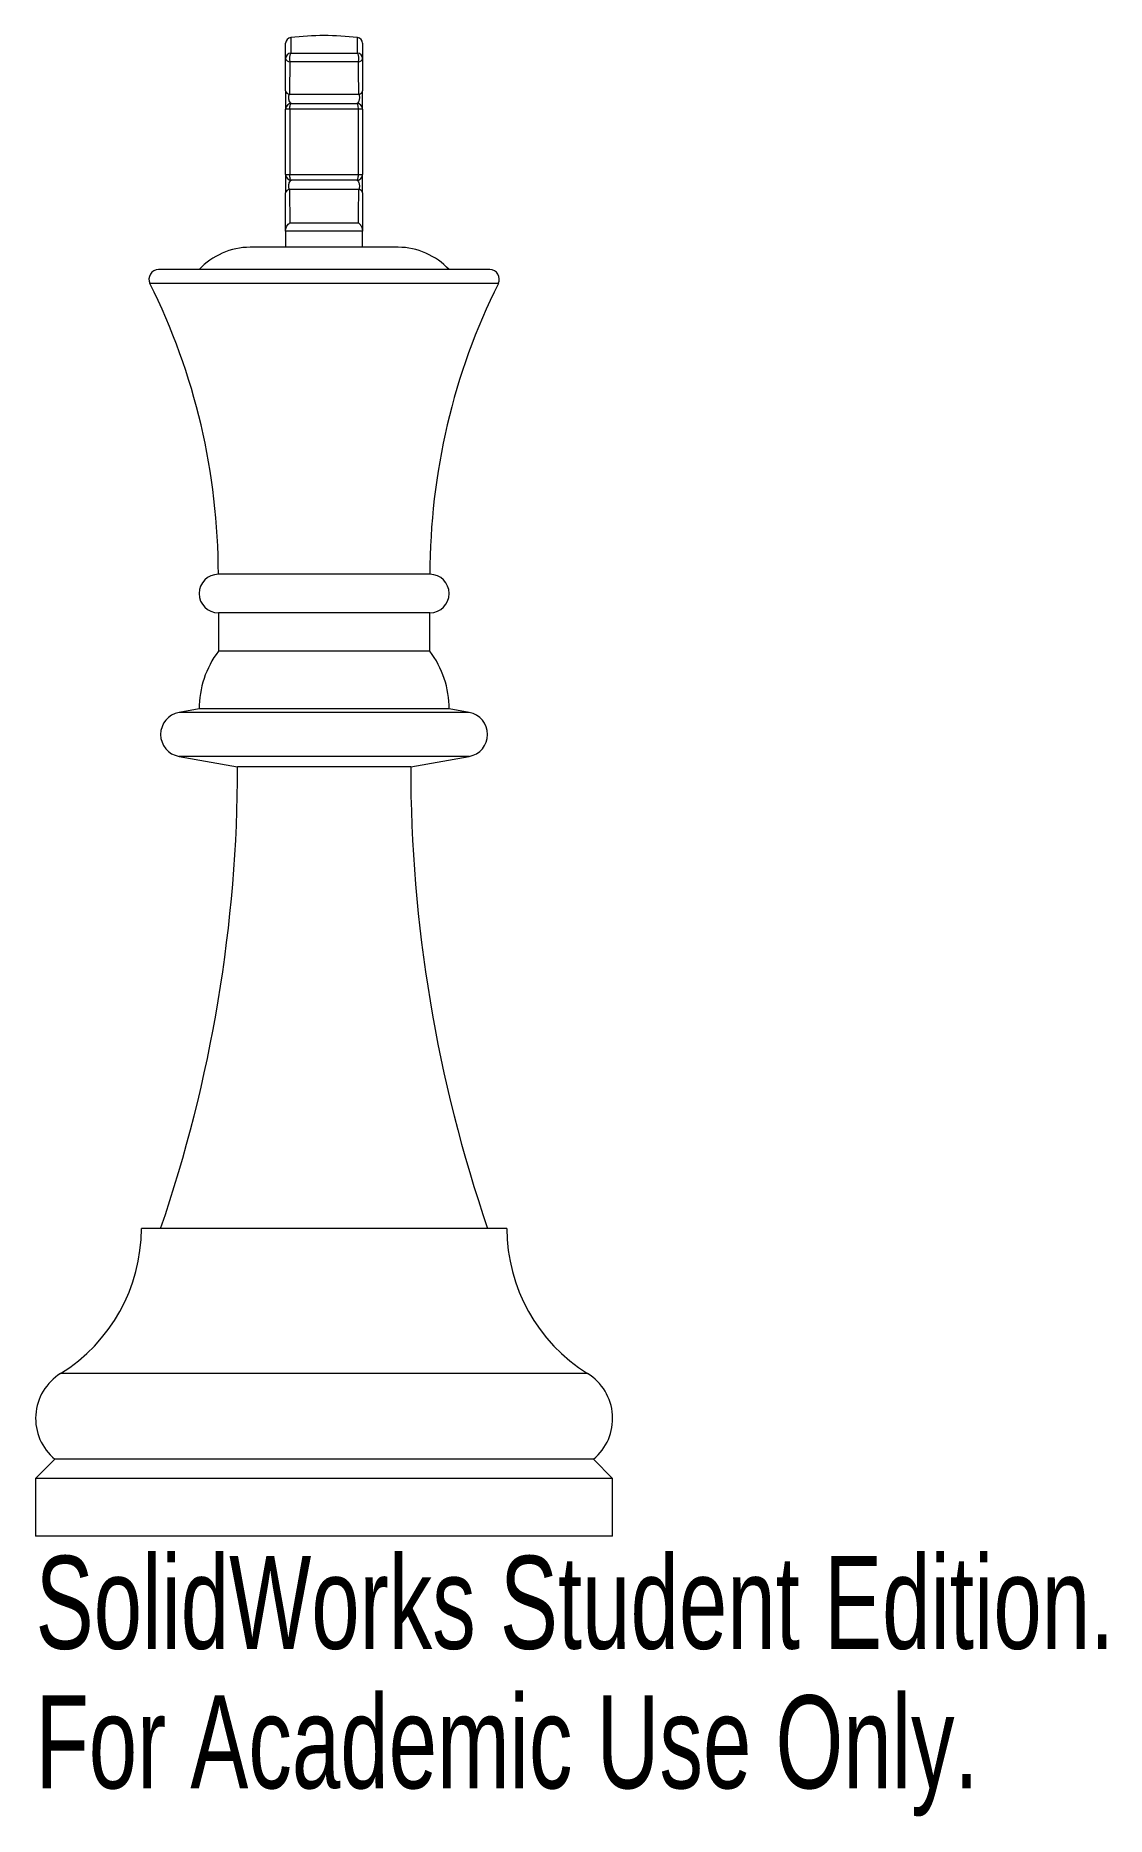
# Paper-space layout '_Right' of a CAD drawing. Header units: millimetres. Extents: x -15 to 40.7, y -14.6 to 78.
import ezdxf

# ---------------------------------------------------------------- set-up
doc = ezdxf.new("R2010")
doc.units = ezdxf.units.MM
doc.styles.add('SLDTEXTSTYLE0', font='TXT', dxfattribs={"width": 0.7})

psp = doc.layouts.new('_Right')

# ---------------------------------------------------------------- linework, layer by layer
at = {"color": 8, "linetype": 'Continuous', "lineweight": 15}
for p, q in [((-1.734, 77.9), (-1.734, 77.092)), ((1.734, 77.092), (1.734, 77.9)), ((9.057, 65.115), (-9.057, 65.115)), ((7.544, 42.816), (-7.544, 42.816)), ((7.544, 40.537), (-7.544, 40.537)), ((13.699, 8.459), (-13.699, 8.459))]:
    psp.add_line(p, q, dxfattribs=at)
at = {"color": 7, "linetype": 'Continuous', "lineweight": 15}
for p, q in [((-2, 76.81), (-2, 77.602)), ((-1.734, 77.092), (1.734, 77.092)), ((2, 77.602), (2, 76.81)), ((1.782, 76.638), (-1.782, 76.638)), ((2, 74.178), (-2, 74.178)), ((-2, 70.778), (-2, 74.178)), ((-1.808, 74.95), (1.808, 74.95)), ((-1.783, 74.178), (-1.783, 70.778)), ((-1.7, 74.478), (1.7, 74.478)), ((1.783, 70.778), (1.783, 74.178)), ((2, 74.178), (2, 70.778)), ((-2, 70.778), (2, 70.778)), ((1.7, 70.478), (-1.7, 70.478)), ((1.808, 70.005), (-1.808, 70.005)), ((2, 67.837), (-2, 67.837)), ((-1.782, 68.269), (1.782, 68.269)), ((3.848, 67), (-3.848, 67)), ((8.609, 65.838), (-8.609, 65.838)), ((5.5, 50), (-5.5, 50)), ((-5.5, 48), (-5.5, 46)), ((5.5, 48), (-5.5, 48)), ((5.5, 46), (5.5, 48)), ((5.5, 46), (-5.5, 46)), ((-6.5, 43), (-7.544, 42.816)), ((6.5, 43), (-6.5, 43)), ((7.544, 42.816), (6.5, 43)), ((-7.544, 40.537), (-4.5, 40)), ((4.5, 40), (-4.5, 40)), ((4.5, 40), (7.544, 40.537)), ((9.5, 16), (-9.5, 16)), ((-14, 4), (-15, 3)), ((14, 4), (-14, 4)), ((15, 3), (14, 4)), ((-15, 3), (-15, 0)), ((15, 3), (-15, 3)), ((15, 0), (15, 3)), ((15, 0), (-15, 0))]:
    psp.add_line(p, q, dxfattribs=at)
at = {"color": 7, "linetype": 'Continuous', "lineweight": 15, "flags": 128}
for points in [[(-1.783, 74.178), (-1.782, 74.236), (-1.777, 74.292), (-1.769, 74.344), (-1.759, 74.39), (-1.746, 74.427), (-1.732, 74.455), (-1.716, 74.472), (-1.7, 74.478)], [(1.783, 74.178), (1.782, 74.236), (1.777, 74.292), (1.769, 74.344), (1.759, 74.39), (1.746, 74.427), (1.732, 74.455), (1.716, 74.472), (1.7, 74.478)], [(-1.7, 70.478), (-1.716, 70.483), (-1.732, 70.5), (-1.746, 70.528), (-1.759, 70.565), (-1.769, 70.611), (-1.777, 70.663), (-1.782, 70.719), (-1.783, 70.778)], [(1.7, 70.478), (1.716, 70.483), (1.732, 70.5), (1.746, 70.528), (1.759, 70.565), (1.769, 70.611), (1.777, 70.663), (1.782, 70.719), (1.783, 70.778)]]:
    psp.add_lwpolyline(points, dxfattribs=at)
at = {"color": 7, "linetype": 'Continuous', "lineweight": 15}
for centre, radius, start, end in [((-1.7, 77.602), 0.3, 96.56877, 180), ((0, 62.839), 15.161, 83.43123, 96.56877), ((1.7, 77.602), 0.3, 0, 83.43123), ((-1.71, 76.803), 0.29, 94.80591, 178.61248), ((-1.182, 76.803), 0.623, 152.4641, 195.43428), ((1.182, 76.803), 0.623, 344.56572, 27.5359), ((1.71, 76.803), 0.29, 1.38752, 85.19409), ((-1.782, 76.862), 0.224, 193.41539, 269.89868), ((1.782, 76.862), 0.224, 270.10132, 346.58461), ((-1.79, 75.163), 0.214, 191.0591, 265.34326), ((1.79, 75.163), 0.214, 274.65674, 348.9409), ((-1.7, 74.178), 0.3, 90, 180), ((1.7, 74.178), 0.3, 0, 90), ((-1.7, 70.778), 0.3, 180, 270), ((1.7, 70.778), 0.3, 270, 360), ((-1.79, 69.792), 0.214, 94.65674, 168.9409), ((1.79, 69.792), 0.214, 11.0591, 85.34326), ((-3.824, 63.338), 3.662, 90.37271, 136.95838), ((3.824, 63.338), 3.662, 43.04162, 89.62729), ((-8.609, 65.338), 0.5, 90, 206.48433), ((8.609, 65.338), 0.5, 333.51567, 90), ((-39.393, 50), 33.893, 0, 26.48433), ((39.393, 50), 33.893, 153.51567, 180), ((-5.5, 49), 1, 90, 270), ((5.5, 49), 1, 270, 90), ((-1.5, 43), 5, 143.1301, 180), ((1.5, 43), 5, 0, 36.8699), ((-7.343, 41.676), 1.157, 100, 260), ((7.343, 41.676), 1.157, 280, 80), ((-78.5, 40), 74, 341.07536, 0), ((78.5, 40), 74, 180, 198.92464), ((-18.372, 16), 8.872, 301.78585, 0), ((18.372, 16), 8.872, 180, 238.21415), ((-12.25, 6.121), 2.75, 121.78585, 230.4788), ((12.25, 6.121), 2.75, 309.5212, 58.21415)]:
    psp.add_arc(centre, radius, start, end, dxfattribs=at)
for points, knots in [([(-2, 75.122), (-2, 75.358), (-2, 75.596), (-2, 75.835), (-2, 76.159), (-2, 76.484), (-2, 76.81)], [0, 0, 0, 0, 0.000899721, 0.000899721, 0.000899721, 0.002118352, 0.002118352, 0.002118352, 0.002118352]), ([(-1.782, 76.638), (-1.786, 76.311), (-1.79, 75.986), (-1.795, 75.663), (-1.799, 75.424), (-1.803, 75.186), (-1.808, 74.95)], [0, 0, 0, 0, 0.001221695, 0.001221695, 0.001221695, 0.002124894, 0.002124894, 0.002124894, 0.002124894]), ([(1.808, 74.95), (1.803, 75.186), (1.799, 75.424), (1.795, 75.663), (1.79, 75.986), (1.786, 76.311), (1.782, 76.638)], [0, 0, 0, 0, 0.000903262, 0.000903262, 0.000903262, 0.002124894, 0.002124894, 0.002124894, 0.002124894]), ([(2, 76.81), (2, 76.484), (2, 76.159), (2, 75.835), (2, 75.596), (2, 75.358), (2, 75.122)], [0, 0, 0, 0, 0.001218568, 0.001218568, 0.001218568, 0.002118352, 0.002118352, 0.002118352, 0.002118352]), ([(-2, 75.122), (-2, 75.031), (-2, 74.92), (-2, 74.695), (-2, 74.58), (-2, 74.387), (-2, 74.31), (-2, 74.205), (-2, 74.178), (-2, 74.178)], [0, 0, 0, 0, 0.25, 0.25, 0.5, 0.5, 0.75, 0.75, 1, 1, 1, 1]), ([(2, 74.178), (2, 74.178), (2, 74.205), (2, 74.31), (2, 74.389), (2, 74.581), (2, 74.696), (2, 74.922), (2, 75.031), (2, 75.122)], [0, 0, 0, 0, 0.25, 0.25, 0.5, 0.5, 0.75, 0.75, 1, 1, 1, 1]), ([(-1.7, 74.478), (-1.719, 74.478), (-1.738, 74.489), (-1.776, 74.533), (-1.795, 74.567), (-1.825, 74.657), (-1.836, 74.719), (-1.835, 74.845), (-1.823, 74.905), (-1.808, 74.95)], [0, 0, 0, 0, 0.25, 0.25, 0.5, 0.5, 0.75, 0.75, 1, 1, 1, 1]), ([(1.808, 74.95), (1.823, 74.905), (1.834, 74.846), (1.836, 74.719), (1.825, 74.659), (1.795, 74.567), (1.776, 74.534), (1.738, 74.489), (1.719, 74.478), (1.7, 74.478)], [0, 0, 0, 0, 0.25, 0.25, 0.5, 0.5, 0.75, 0.75, 1, 1, 1, 1]), ([(-2, 70.778), (-2, 70.778), (-2, 70.75), (-2, 70.645), (-2, 70.566), (-2, 70.374), (-2, 70.259), (-2, 70.033), (-2, 69.924), (-2, 69.833)], [0, 0, 0, 0, 0.25, 0.25, 0.5, 0.5, 0.75, 0.75, 1, 1, 1, 1]), ([(-1.808, 70.005), (-1.823, 70.05), (-1.834, 70.109), (-1.836, 70.236), (-1.825, 70.297), (-1.795, 70.388), (-1.776, 70.421), (-1.738, 70.466), (-1.719, 70.478), (-1.7, 70.478)], [0, 0, 0, 0, 0.25, 0.25, 0.5, 0.5, 0.75, 0.75, 1, 1, 1, 1]), ([(1.7, 70.478), (1.719, 70.478), (1.738, 70.466), (1.776, 70.422), (1.795, 70.388), (1.825, 70.298), (1.836, 70.236), (1.835, 70.11), (1.823, 70.05), (1.808, 70.005)], [0, 0, 0, 0, 0.25, 0.25, 0.5, 0.5, 0.75, 0.75, 1, 1, 1, 1]), ([(2, 69.833), (2, 69.924), (2, 70.035), (2, 70.26), (2, 70.375), (2, 70.568), (2, 70.645), (2, 70.75), (2, 70.778), (2, 70.778)], [0, 0, 0, 0, 0.25, 0.25, 0.5, 0.5, 0.75, 0.75, 1, 1, 1, 1]), ([(-1.808, 70.005), (-1.803, 69.769), (-1.799, 69.531), (-1.795, 69.292), (-1.79, 68.953), (-1.786, 68.612), (-1.782, 68.269)], [0, 0, 0, 0, 0.000903262, 0.000903262, 0.000903262, 0.00218506, 0.00218506, 0.00218506, 0.00218506]), ([(1.782, 68.269), (1.786, 68.612), (1.79, 68.953), (1.795, 69.292), (1.799, 69.531), (1.803, 69.769), (1.808, 70.005)], [0, 0, 0, 0, 0.001281858, 0.001281858, 0.001281858, 0.002185055, 0.002185055, 0.002185055, 0.002185055]), ([(-2, 67.911), (-2, 67.97), (-1.972, 68.038), (-1.892, 68.164), (-1.839, 68.222), (-1.782, 68.269)], [0, 0, 0, 0, 0.5, 0.5, 1, 1, 1, 1]), ([(2, 67.911), (2, 67.97), (1.972, 68.038), (1.892, 68.164), (1.839, 68.222), (1.782, 68.269)], [0, 0, 0, 0, 0.5, 0.5, 1, 1, 1, 1])]:
    psp.add_open_spline(points, degree=3, knots=knots, dxfattribs=at)
for points in [[(-2, 67.911), (-2, 68.557), (-2, 69.2), (-2, 69.833)], [(2, 69.833), (2, 69.2), (2, 68.557), (2, 67.911)], [(-2, 67.837), (-2, 67.856), (-2, 67.881), (-2, 67.911)], [(-2, 67.837), (-2, 67.551), (-2, 67.268), (-2, 67)], [(2, 67.911), (2, 67.881), (2, 67.856), (2, 67.837)], [(2, 67), (2, 67.268), (2, 67.551), (2, 67.837)]]:
    psp.add_open_spline(points, degree=3, dxfattribs=at)

# ---------------------------------------------------------------- texts
at = {"color": 7, "linetype": 'Continuous', "char_height": 4.83362, "attachment_point": 1, "style": 'SLDTEXTSTYLE0'}
for s, insert in [('SolidWorks Student Edition.', (-15, -1.02)), ('For Academic Use Only.', (-15, -8.27))]:
    psp.add_mtext(s, dxfattribs=dict(at, insert=insert))

doc.saveas('drawing.dxf')
